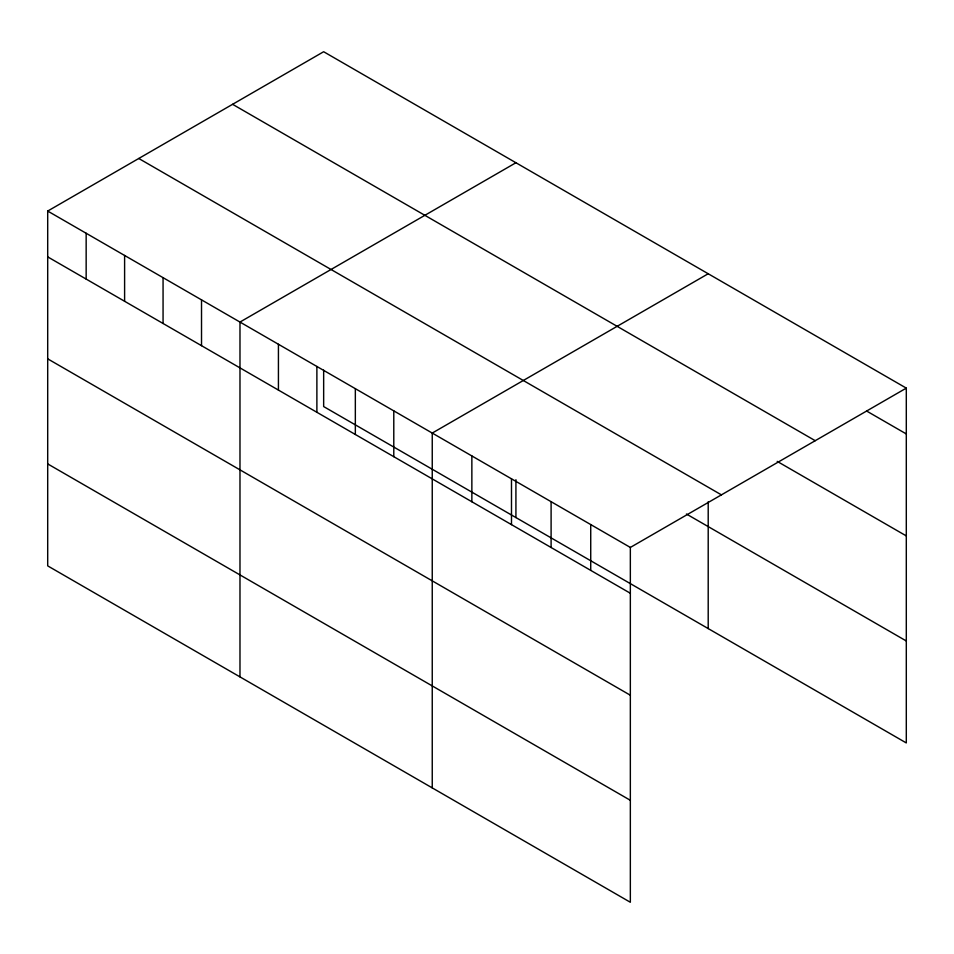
<?xml version="1.0" encoding="UTF-8"?>
<svg xmlns="http://www.w3.org/2000/svg" width="954" height="954" viewBox="0 0 954 954"><rect width="100%" height="100%" fill="white"/><g stroke="black" fill="none" stroke-linecap="round" stroke-linejoin="round"><path stroke-width="1.43" d="M47.7 211.061L630.344 547.441L630.344 902.269L47.7 565.877L47.7 211.061L323.656 51.731L906.3 388.123L906.3 742.939L323.656 406.559L323.656 370.14M515.923 162.74L239.979 322.058L239.979 676.887M708.202 273.75L432.245 433.068L432.245 787.897M630.344 547.441L906.3 388.123M866.685 411.067L906.3 433.939M232.585 104.308L815.241 440.7M777.212 461.39L906.3 535.909M138.759 158.483L721.415 494.864M686.415 514.015L906.3 640.969M47.7 256.876L630.344 593.257M47.7 358.847L630.344 695.227M47.7 463.906L630.344 800.299M708.202 501.792L708.202 628.579M590.729 524.569L590.729 570.385M551.102 501.697L551.102 547.513M515.923 479.695L515.923 517.569M511.487 478.825L511.487 524.64M471.86 455.94L471.86 501.768M393.787 410.864L393.787 456.692M355.341 388.672L355.341 434.487M316.883 366.467L316.883 412.283M278.425 344.263L278.425 390.079M201.521 299.866L201.521 345.682M163.062 277.662L163.062 323.478M124.604 255.457L124.604 301.273M86.158 233.253L86.158 279.081"/></g></svg>
